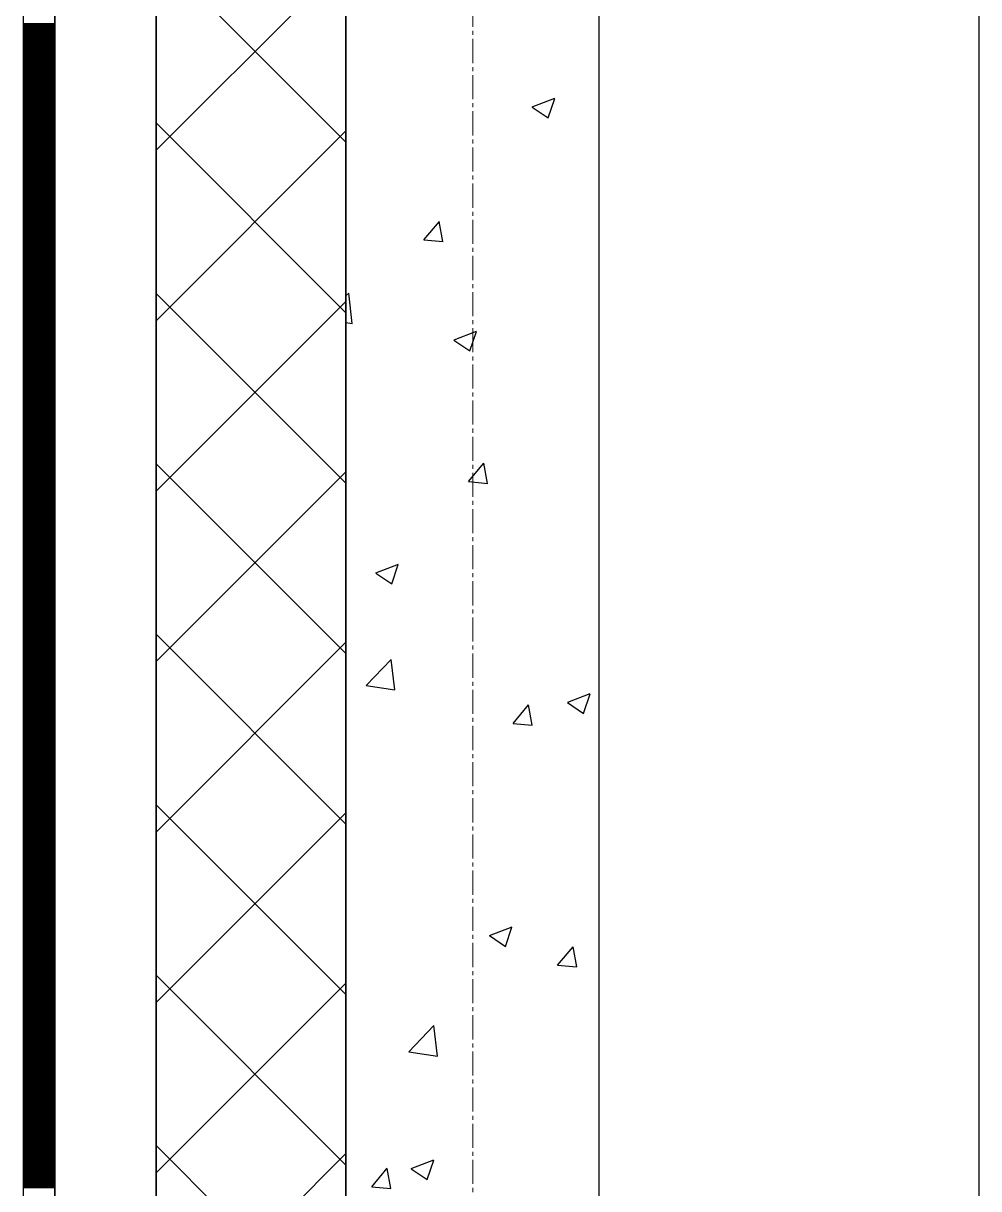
# Model space of a CAD drawing. Header units: millimetres. Extents: x -231292 to 573618, y -153144 to 564035.
# Drawn here: x 8548 to 9303, y 258245 to 259166 of the extents above; entities that cross this region are included whole.
import ezdxf

# ---------------------------------------------------------------- set-up
doc = ezdxf.new("R2010")
doc.units = ezdxf.units.MM
doc.linetypes.add('CENTER2', pattern=[28.575, 19.05, -3.175, 3.175, -3.175])
doc.layers.get('0').update_dxf_attribs({"color": 250})
for name, color, linetype, lineweight in [('АР_Стены ПЕНОблок', 250, 'Continuous', 20), ('АР_Тонкая', 250, 'Continuous', 5), ('АР_Утеплитель', 250, 'Continuous', 0), ('АР_Штриховка', 250, 'Continuous', 0), ('РД_Оси_100', 250, 'Continuous', 0)]:
    doc.layers.add(name, color=color, linetype=linetype, lineweight=lineweight)
doc.layers.add('КР_Балки-0.5', color=60, linetype='Continuous', lineweight=50, plot=False)

# ---------------------------------------------------------------- blocks, each defined once
blk = doc.blocks.new('оси_рен')
at = {"layer": 'РД_Оси_100', "color": 251, "linetype": 'CENTER2', "true_color": 0x636466}
blk.add_line((1195652.916, 135558.25), (1195652.916, 223268.25), dxfattribs=at)

msp = doc.modelspace()

# ---------------------------------------------------------------- linework, layer by layer
at = {"layer": 'АР_Стены ПЕНОблок', "color": 18, "linetype": 'Continuous', "lineweight": 25, "true_color": 0x000000}
for p, q in [((8803.243, 263866.253), (8803.243, 187666.253)), ((9003.243, 187666.253), (9003.243, 263866.253))]:
    msp.add_line(p, q, dxfattribs=at)
at = {"layer": 'АР_Тонкая', "color": 18, "linetype": 'Continuous', "lineweight": 25, "true_color": 0x000000}
for p, q in [((8548.243, 263866.253), (8548.243, 187666.253)), ((8573.243, 263866.253), (8573.243, 187666.253)), ((8573.243, 187666.253), (8573.243, 263866.253)), ((8653.243, 187666.253), (8653.243, 263866.253))]:
    msp.add_line(p, q, dxfattribs=at)
at = {"layer": 'АР_Утеплитель', "color": 18, "linetype": 'Continuous', "lineweight": 25, "true_color": 0x000000}
for p, q in [((8653.243, 263866.253), (8653.243, 187666.253)), ((8803.243, 187666.253), (8803.243, 263866.253))]:
    msp.add_line(p, q, dxfattribs=at)
at = {"layer": 'АР_Штриховка', "color": 18, "linetype": 'Continuous', "lineweight": 25, "true_color": 0x000000}
for p, q in [((8803.243, 259072.101), (8653.243, 259222.101)), ((8653.243, 259065.814), (8803.243, 259215.814)), ((8548.243, 259166.002), (8573.243, 259166.002)), ((8548.243, 259165.002), (8573.243, 259165.002)), ((8548.243, 259164.002), (8573.243, 259164.002)), ((8548.243, 259163.002), (8573.243, 259163.002)), ((8548.243, 259162.002), (8573.243, 259162.002)), ((8548.243, 259161.002), (8573.243, 259161.002)), ((8548.243, 259160.002), (8573.243, 259160.002)), ((8548.243, 259159.002), (8573.243, 259159.002)), ((8548.243, 259158.002), (8573.243, 259158.002)), ((8548.243, 259157.002), (8573.243, 259157.002)), ((8548.243, 259156.002), (8573.243, 259156.002)), ((8548.243, 259155.002), (8573.243, 259155.002)), ((8548.243, 259154.002), (8573.243, 259154.002)), ((8548.243, 259153.002), (8573.243, 259153.002)), ((8548.243, 259152.002), (8573.243, 259152.002)), ((8548.243, 259151.002), (8573.243, 259151.002)), ((8548.243, 259150.002), (8573.243, 259150.002)), ((8548.243, 259149.002), (8573.243, 259149.002)), ((8548.243, 259148.002), (8573.243, 259148.002)), ((8548.243, 259147.002), (8573.243, 259147.002)), ((8548.243, 259146.002), (8573.243, 259146.002)), ((8548.243, 259145.002), (8573.243, 259145.002)), ((8548.243, 259144.002), (8573.243, 259144.002)), ((8548.243, 259143.002), (8573.243, 259143.002)), ((8548.243, 259142.002), (8573.243, 259142.002)), ((8548.243, 259141.002), (8573.243, 259141.002)), ((8548.243, 259140.002), (8573.243, 259140.002)), ((8548.243, 259139.002), (8573.243, 259139.002)), ((8548.243, 259138.002), (8573.243, 259138.002)), ((8548.243, 259137.002), (8573.243, 259137.002)), ((8548.243, 259136.002), (8573.243, 259136.002)), ((8548.243, 259135.002), (8573.243, 259135.002)), ((8548.243, 259134.002), (8573.243, 259134.002)), ((8548.243, 259133.002), (8573.243, 259133.002)), ((8548.243, 259132.002), (8573.243, 259132.002)), ((8548.243, 259131.002), (8573.243, 259131.002)), ((8548.243, 259130.002), (8573.243, 259130.002)), ((8548.243, 259129.002), (8573.243, 259129.002)), ((8548.243, 259128.002), (8573.243, 259128.002)), ((8548.243, 259127.002), (8573.243, 259127.002)), ((8548.243, 259126.002), (8573.243, 259126.002)), ((8548.243, 259125.002), (8573.243, 259125.002)), ((8548.243, 259124.002), (8573.243, 259124.002)), ((8548.243, 259123.002), (8573.243, 259123.002)), ((8548.243, 259122.002), (8573.243, 259122.002)), ((8548.243, 259121.002), (8573.243, 259121.002)), ((8548.243, 259120.002), (8573.243, 259120.002)), ((8548.243, 259119.002), (8573.243, 259119.002)), ((8548.243, 259118.002), (8573.243, 259118.002)), ((8548.243, 259117.002), (8573.243, 259117.002)), ((8548.243, 259116.002), (8573.243, 259116.002)), ((8548.243, 259115.002), (8573.243, 259115.002)), ((8548.243, 259114.002), (8573.243, 259114.002)), ((8548.243, 259113.002), (8573.243, 259113.002)), ((8548.243, 259112.002), (8573.243, 259112.002)), ((8548.243, 259111.002), (8573.243, 259111.002)), ((8548.243, 259110.002), (8573.243, 259110.002)), ((8548.243, 259109.002), (8573.243, 259109.002)), ((8548.243, 259108.002), (8573.243, 259108.002)), ((8548.243, 259107.002), (8573.243, 259107.002)), ((8548.243, 259106.002), (8573.243, 259106.002)), ((8548.243, 259105.002), (8573.243, 259105.002)), ((8548.243, 259104.002), (8573.243, 259104.002)), ((8548.243, 259103.002), (8573.243, 259103.002)), ((8950.469, 259100.192), (8968.254, 259107.019)), ((8963.014, 259091.444), (8968.164, 259106.793)), ((8548.243, 259102.002), (8573.243, 259102.002)), ((8548.243, 259101.002), (8573.243, 259101.002)), ((8548.243, 259100.002), (8573.243, 259100.002)), ((8548.243, 259099.002), (8573.243, 259099.002)), ((8548.243, 259098.002), (8573.243, 259098.002)), ((8548.243, 259097.002), (8573.243, 259097.002)), ((8548.243, 259096.002), (8573.243, 259096.002)), ((8548.243, 259095.002), (8573.243, 259095.002)), ((8548.243, 259094.002), (8573.243, 259094.002)), ((8950.368, 259099.969), (8963.003, 259091.447)), ((8548.243, 259093.002), (8573.243, 259093.002)), ((8548.243, 259092.002), (8573.243, 259092.002)), ((8548.243, 259091.002), (8573.243, 259091.002)), ((8548.243, 259090.002), (8573.243, 259090.002)), ((8548.243, 259089.002), (8573.243, 259089.002)), ((8548.243, 259088.002), (8573.243, 259088.002)), ((8548.243, 259087.002), (8573.243, 259087.002)), ((8548.243, 259086.002), (8573.243, 259086.002)), ((8548.243, 259085.002), (8573.243, 259085.002)), ((8548.243, 259084.002), (8573.243, 259084.002)), ((8803.243, 258937.397), (8653.243, 259087.397)), ((8548.243, 259083.002), (8573.243, 259083.002)), ((8548.243, 259082.002), (8573.243, 259082.002)), ((8548.243, 259081.002), (8573.243, 259081.002)), ((8548.243, 259080.002), (8573.243, 259080.002)), ((8548.243, 259079.002), (8573.243, 259079.002)), ((8548.243, 259078.002), (8573.243, 259078.002)), ((8548.243, 259077.002), (8573.243, 259077.002)), ((8548.243, 259076.002), (8573.243, 259076.002)), ((8548.243, 259075.002), (8573.243, 259075.002)), ((8653.243, 258931.11), (8803.243, 259081.11)), ((8548.243, 259074.002), (8573.243, 259074.002)), ((8548.243, 259073.002), (8573.243, 259073.002)), ((8548.243, 259072.002), (8573.243, 259072.002)), ((8548.243, 259071.002), (8573.243, 259071.002)), ((8548.243, 259070.002), (8573.243, 259070.002)), ((8548.243, 259069.002), (8573.243, 259069.002)), ((8548.243, 259068.002), (8573.243, 259068.002)), ((8548.243, 259067.002), (8573.243, 259067.002)), ((8548.243, 259066.002), (8573.243, 259066.002)), ((8548.243, 259065.002), (8573.243, 259065.002)), ((8548.243, 259064.002), (8573.243, 259064.002)), ((8548.243, 259063.002), (8573.243, 259063.002)), ((8548.243, 259062.002), (8573.243, 259062.002)), ((8548.243, 259061.002), (8573.243, 259061.002)), ((8548.243, 259060.002), (8573.243, 259060.002)), ((8548.243, 259059.002), (8573.243, 259059.002)), ((8548.243, 259058.002), (8573.243, 259058.002)), ((8548.243, 259057.002), (8573.243, 259057.002)), ((8548.243, 259056.002), (8573.243, 259056.002)), ((8548.243, 259055.002), (8573.243, 259055.002)), ((8548.243, 259054.002), (8573.243, 259054.002)), ((8548.243, 259053.002), (8573.243, 259053.002)), ((8548.243, 259052.002), (8573.243, 259052.002)), ((8548.243, 259051.002), (8573.243, 259051.002)), ((8548.243, 259050.002), (8573.243, 259050.002)), ((8548.243, 259049.002), (8573.243, 259049.002)), ((8548.243, 259048.002), (8573.243, 259048.002)), ((8548.243, 259047.002), (8573.243, 259047.002)), ((8548.243, 259046.002), (8573.243, 259046.002)), ((8548.243, 259045.002), (8573.243, 259045.002)), ((8548.243, 259044.002), (8573.243, 259044.002)), ((8548.243, 259043.002), (8573.243, 259043.002)), ((8548.243, 259042.002), (8573.243, 259042.002)), ((8548.243, 259041.002), (8573.243, 259041.002)), ((8548.243, 259040.002), (8573.243, 259040.002)), ((8548.243, 259039.002), (8573.243, 259039.002)), ((8548.243, 259038.002), (8573.243, 259038.002)), ((8548.243, 259037.002), (8573.243, 259037.002)), ((8548.243, 259036.002), (8573.243, 259036.002)), ((8548.243, 259035.002), (8573.243, 259035.002)), ((8548.243, 259034.002), (8573.243, 259034.002)), ((8548.243, 259033.002), (8573.243, 259033.002)), ((8548.243, 259032.002), (8573.243, 259032.002)), ((8548.243, 259031.002), (8573.243, 259031.002)), ((8548.243, 259030.002), (8573.243, 259030.002)), ((8548.243, 259029.002), (8573.243, 259029.002)), ((8548.243, 259028.002), (8573.243, 259028.002)), ((8548.243, 259027.002), (8573.243, 259027.002)), ((8548.243, 259026.002), (8573.243, 259026.002)), ((8548.243, 259025.002), (8573.243, 259025.002)), ((8548.243, 259024.002), (8573.243, 259024.002)), ((8548.243, 259023.002), (8573.243, 259023.002)), ((8548.243, 259022.002), (8573.243, 259022.002)), ((8548.243, 259021.002), (8573.243, 259021.002)), ((8548.243, 259020.002), (8573.243, 259020.002)), ((8548.243, 259019.002), (8573.243, 259019.002)), ((8548.243, 259018.002), (8573.243, 259018.002)), ((8548.243, 259017.002), (8573.243, 259017.002)), ((8548.243, 259016.002), (8573.243, 259016.002)), ((8548.243, 259015.002), (8573.243, 259015.002)), ((8548.243, 259014.002), (8573.243, 259014.002)), ((8548.243, 259013.002), (8573.243, 259013.002)), ((8548.243, 259012.002), (8573.243, 259012.002)), ((8548.243, 259011.002), (8573.243, 259011.002)), ((8548.243, 259010.002), (8573.243, 259010.002)), ((8548.243, 259009.002), (8573.243, 259009.002)), ((8548.243, 259008.002), (8573.243, 259008.002)), ((8548.243, 259007.002), (8573.243, 259007.002)), ((8548.243, 259006.002), (8573.243, 259006.002)), ((8548.243, 259005.002), (8573.243, 259005.002)), ((8548.243, 259004.002), (8573.243, 259004.002)), ((8548.243, 259003.002), (8573.243, 259003.002)), ((8548.243, 259002.002), (8573.243, 259002.002)), ((8864.785, 258994.979), (8877.03, 259009.572)), ((8879.884, 258993.625), (8876.947, 259009.546)), ((8548.243, 259001.002), (8573.243, 259001.002)), ((8548.243, 259000.002), (8573.243, 259000.002)), ((8548.243, 258999.002), (8573.243, 258999.002)), ((8548.243, 258998.002), (8573.243, 258998.002)), ((8548.243, 258997.002), (8573.243, 258997.002)), ((8548.243, 258996.002), (8573.243, 258996.002)), ((8548.243, 258995.002), (8573.243, 258995.002)), ((8548.243, 258994.002), (8573.243, 258994.002)), ((8548.243, 258993.002), (8573.243, 258993.002)), ((8548.243, 258992.002), (8573.243, 258992.002)), ((8864.784, 258994.969), (8879.966, 258993.641)), ((8548.243, 258991.002), (8573.243, 258991.002)), ((8548.243, 258990.002), (8573.243, 258990.002)), ((8548.243, 258989.002), (8573.243, 258989.002)), ((8548.243, 258988.002), (8573.243, 258988.002)), ((8548.243, 258987.002), (8573.243, 258987.002)), ((8548.243, 258986.002), (8573.243, 258986.002)), ((8548.243, 258985.002), (8573.243, 258985.002)), ((8548.243, 258984.002), (8573.243, 258984.002)), ((8548.243, 258983.002), (8573.243, 258983.002)), ((8548.243, 258982.002), (8573.243, 258982.002)), ((8548.243, 258981.002), (8573.243, 258981.002)), ((8548.243, 258980.002), (8573.243, 258980.002)), ((8548.243, 258979.002), (8573.243, 258979.002)), ((8548.243, 258978.002), (8573.243, 258978.002)), ((8548.243, 258977.002), (8573.243, 258977.002)), ((8548.243, 258976.002), (8573.243, 258976.002)), ((8548.243, 258975.002), (8573.243, 258975.002)), ((8548.243, 258974.002), (8573.243, 258974.002)), ((8548.243, 258973.002), (8573.243, 258973.002)), ((8548.243, 258972.002), (8573.243, 258972.002)), ((8548.243, 258971.002), (8573.243, 258971.002)), ((8548.243, 258970.002), (8573.243, 258970.002)), ((8548.243, 258969.002), (8573.243, 258969.002)), ((8548.243, 258968.002), (8573.243, 258968.002)), ((8548.243, 258967.002), (8573.243, 258967.002)), ((8548.243, 258966.002), (8573.243, 258966.002)), ((8548.243, 258965.002), (8573.243, 258965.002)), ((8548.243, 258964.002), (8573.243, 258964.002)), ((8548.243, 258963.002), (8573.243, 258963.002)), ((8548.243, 258962.002), (8573.243, 258962.002)), ((8548.243, 258961.002), (8573.243, 258961.002)), ((8548.243, 258960.002), (8573.243, 258960.002)), ((8548.243, 258959.002), (8573.243, 258959.002)), ((8548.243, 258958.002), (8573.243, 258958.002)), ((8548.243, 258957.002), (8573.243, 258957.002)), ((8548.243, 258956.002), (8573.243, 258956.002)), ((8548.243, 258955.002), (8573.243, 258955.002)), ((8548.243, 258954.002), (8573.243, 258954.002)), ((8548.243, 258953.002), (8573.243, 258953.002)), ((8548.243, 258952.002), (8573.243, 258952.002)), ((8548.243, 258951.002), (8573.243, 258951.002)), ((8548.243, 258950.002), (8573.243, 258950.002)), ((8548.243, 258949.002), (8573.243, 258949.002)), ((8548.243, 258948.002), (8573.243, 258948.002)), ((8548.243, 258947.002), (8573.243, 258947.002)), ((8548.243, 258946.002), (8573.243, 258946.002)), ((8803.243, 258802.693), (8653.243, 258952.693)), ((8653.243, 258796.406), (8803.243, 258946.406)), ((8803.243, 258950.729), (8805.371, 258952.946)), ((8808.174, 258928.824), (8805.368, 258952.946)), ((8548.243, 258945.002), (8573.243, 258945.002)), ((8548.243, 258944.002), (8573.243, 258944.002)), ((8548.243, 258943.002), (8573.243, 258943.002)), ((8548.243, 258942.002), (8573.243, 258942.002)), ((8548.243, 258941.002), (8573.243, 258941.002)), ((8548.243, 258940.002), (8573.243, 258940.002)), ((8548.243, 258939.002), (8573.243, 258939.002)), ((8548.243, 258938.002), (8573.243, 258938.002)), ((8548.243, 258937.002), (8573.243, 258937.002)), ((8548.243, 258936.002), (8573.243, 258936.002)), ((8548.243, 258935.002), (8573.243, 258935.002)), ((8548.243, 258934.002), (8573.243, 258934.002)), ((8548.243, 258933.002), (8573.243, 258933.002)), ((8548.243, 258932.002), (8573.243, 258932.002)), ((8548.243, 258931.002), (8573.243, 258931.002)), ((8548.243, 258930.002), (8573.243, 258930.002)), ((8548.243, 258929.002), (8573.243, 258929.002)), ((8548.243, 258928.002), (8573.243, 258928.002)), ((8803.243, 258929.593), (8808.175, 258928.828)), ((8548.243, 258927.002), (8573.243, 258927.002)), ((8548.243, 258926.002), (8573.243, 258926.002)), ((8548.243, 258925.002), (8573.243, 258925.002)), ((8548.243, 258924.002), (8573.243, 258924.002)), ((8548.243, 258923.002), (8573.243, 258923.002)), ((8548.243, 258922.002), (8573.243, 258922.002)), ((8548.243, 258921.002), (8573.243, 258921.002)), ((8548.243, 258920.002), (8573.243, 258920.002)), ((8548.243, 258919.002), (8573.243, 258919.002)), ((8888.667, 258916.004), (8906.452, 258922.831)), ((8901.212, 258907.256), (8906.362, 258922.605)), ((8548.243, 258918.002), (8573.243, 258918.002)), ((8548.243, 258917.002), (8573.243, 258917.002)), ((8548.243, 258916.002), (8573.243, 258916.002)), ((8548.243, 258915.002), (8573.243, 258915.002)), ((8548.243, 258914.002), (8573.243, 258914.002)), ((8548.243, 258913.002), (8573.243, 258913.002)), ((8548.243, 258912.002), (8573.243, 258912.002)), ((8548.243, 258911.002), (8573.243, 258911.002)), ((8548.243, 258910.002), (8573.243, 258910.002)), ((8548.243, 258909.002), (8573.243, 258909.002)), ((8888.566, 258915.781), (8901.201, 258907.259)), ((8548.243, 258908.002), (8573.243, 258908.002)), ((8548.243, 258907.002), (8573.243, 258907.002)), ((8548.243, 258906.002), (8573.243, 258906.002)), ((8548.243, 258905.002), (8573.243, 258905.002)), ((8548.243, 258904.002), (8573.243, 258904.002)), ((8548.243, 258903.002), (8573.243, 258903.002)), ((8548.243, 258902.002), (8573.243, 258902.002)), ((8548.243, 258901.002), (8573.243, 258901.002)), ((8548.243, 258900.002), (8573.243, 258900.002)), ((8548.243, 258899.002), (8573.243, 258899.002)), ((8548.243, 258898.002), (8573.243, 258898.002)), ((8548.243, 258897.002), (8573.243, 258897.002)), ((8548.243, 258896.002), (8573.243, 258896.002)), ((8548.243, 258895.002), (8573.243, 258895.002)), ((8548.243, 258894.002), (8573.243, 258894.002)), ((8548.243, 258893.002), (8573.243, 258893.002)), ((8548.243, 258892.002), (8573.243, 258892.002)), ((8548.243, 258891.002), (8573.243, 258891.002)), ((8548.243, 258890.002), (8573.243, 258890.002)), ((8548.243, 258889.002), (8573.243, 258889.002)), ((8548.243, 258888.002), (8573.243, 258888.002)), ((8548.243, 258887.002), (8573.243, 258887.002)), ((8548.243, 258886.002), (8573.243, 258886.002)), ((8548.243, 258885.002), (8573.243, 258885.002)), ((8548.243, 258884.002), (8573.243, 258884.002)), ((8548.243, 258883.002), (8573.243, 258883.002)), ((8548.243, 258882.002), (8573.243, 258882.002)), ((8548.243, 258881.002), (8573.243, 258881.002)), ((8548.243, 258880.002), (8573.243, 258880.002)), ((8548.243, 258879.002), (8573.243, 258879.002)), ((8548.243, 258878.002), (8573.243, 258878.002)), ((8548.243, 258877.002), (8573.243, 258877.002)), ((8548.243, 258876.002), (8573.243, 258876.002)), ((8548.243, 258875.002), (8573.243, 258875.002)), ((8548.243, 258874.002), (8573.243, 258874.002)), ((8548.243, 258873.002), (8573.243, 258873.002)), ((8548.243, 258872.002), (8573.243, 258872.002)), ((8548.243, 258871.002), (8573.243, 258871.002)), ((8548.243, 258870.002), (8573.243, 258870.002)), ((8548.243, 258869.002), (8573.243, 258869.002)), ((8548.243, 258868.002), (8573.243, 258868.002)), ((8548.243, 258867.002), (8573.243, 258867.002)), ((8548.243, 258866.002), (8573.243, 258866.002)), ((8548.243, 258865.002), (8573.243, 258865.002)), ((8548.243, 258864.002), (8573.243, 258864.002)), ((8548.243, 258863.002), (8573.243, 258863.002)), ((8548.243, 258862.002), (8573.243, 258862.002)), ((8548.243, 258861.002), (8573.243, 258861.002)), ((8548.243, 258860.002), (8573.243, 258860.002)), ((8548.243, 258859.002), (8573.243, 258859.002)), ((8548.243, 258858.002), (8573.243, 258858.002)), ((8548.243, 258857.002), (8573.243, 258857.002)), ((8548.243, 258856.002), (8573.243, 258856.002)), ((8548.243, 258855.002), (8573.243, 258855.002)), ((8548.243, 258854.002), (8573.243, 258854.002)), ((8548.243, 258853.002), (8573.243, 258853.002)), ((8548.243, 258852.002), (8573.243, 258852.002)), ((8548.243, 258851.002), (8573.243, 258851.002)), ((8548.243, 258850.002), (8573.243, 258850.002)), ((8548.243, 258849.002), (8573.243, 258849.002)), ((8548.243, 258848.002), (8573.243, 258848.002)), ((8548.243, 258847.002), (8573.243, 258847.002)), ((8548.243, 258846.002), (8573.243, 258846.002)), ((8548.243, 258845.002), (8573.243, 258845.002)), ((8548.243, 258844.002), (8573.243, 258844.002)), ((8548.243, 258843.002), (8573.243, 258843.002)), ((8548.243, 258842.002), (8573.243, 258842.002)), ((8548.243, 258841.002), (8573.243, 258841.002)), ((8548.243, 258840.002), (8573.243, 258840.002)), ((8548.243, 258839.002), (8573.243, 258839.002)), ((8548.243, 258838.002), (8573.243, 258838.002)), ((8548.243, 258837.002), (8573.243, 258837.002)), ((8548.243, 258836.002), (8573.243, 258836.002)), ((8548.243, 258835.002), (8573.243, 258835.002)), ((8548.243, 258834.002), (8573.243, 258834.002)), ((8548.243, 258833.002), (8573.243, 258833.002)), ((8548.243, 258832.002), (8573.243, 258832.002)), ((8548.243, 258831.002), (8573.243, 258831.002)), ((8548.243, 258830.002), (8573.243, 258830.002)), ((8548.243, 258829.002), (8573.243, 258829.002)), ((8548.243, 258828.002), (8573.243, 258828.002)), ((8548.243, 258827.002), (8573.243, 258827.002)), ((8548.243, 258826.002), (8573.243, 258826.002)), ((8548.243, 258825.002), (8573.243, 258825.002)), ((8548.243, 258824.002), (8573.243, 258824.002)), ((8548.243, 258823.002), (8573.243, 258823.002)), ((8548.243, 258822.002), (8573.243, 258822.002)), ((8548.243, 258821.002), (8573.243, 258821.002)), ((8548.243, 258820.002), (8573.243, 258820.002)), ((8548.243, 258819.002), (8573.243, 258819.002)), ((8548.243, 258818.002), (8573.243, 258818.002)), ((8548.243, 258817.002), (8573.243, 258817.002)), ((8803.243, 258667.989), (8653.243, 258817.989)), ((8900.029, 258803.922), (8912.274, 258818.515)), ((8915.127, 258802.568), (8912.19, 258818.489)), ((8548.243, 258816.002), (8573.243, 258816.002)), ((8548.243, 258815.002), (8573.243, 258815.002)), ((8548.243, 258814.002), (8573.243, 258814.002)), ((8548.243, 258813.002), (8573.243, 258813.002)), ((8548.243, 258812.002), (8573.243, 258812.002)), ((8548.243, 258811.002), (8573.243, 258811.002)), ((8548.243, 258810.002), (8573.243, 258810.002)), ((8548.243, 258809.002), (8573.243, 258809.002)), ((8548.243, 258808.002), (8573.243, 258808.002)), ((8653.243, 258661.702), (8803.243, 258811.702)), ((8548.243, 258807.002), (8573.243, 258807.002)), ((8548.243, 258806.002), (8573.243, 258806.002)), ((8548.243, 258805.002), (8573.243, 258805.002)), ((8548.243, 258804.002), (8573.243, 258804.002)), ((8548.243, 258803.002), (8573.243, 258803.002)), ((8548.243, 258802.002), (8573.243, 258802.002)), ((8548.243, 258801.002), (8573.243, 258801.002)), ((8548.243, 258800.002), (8573.243, 258800.002)), ((8548.243, 258799.002), (8573.243, 258799.002)), ((8900.028, 258803.912), (8915.21, 258802.584)), ((8548.243, 258798.002), (8573.243, 258798.002)), ((8548.243, 258797.002), (8573.243, 258797.002)), ((8548.243, 258796.002), (8573.243, 258796.002)), ((8548.243, 258795.002), (8573.243, 258795.002)), ((8548.243, 258794.002), (8573.243, 258794.002)), ((8548.243, 258793.002), (8573.243, 258793.002)), ((8548.243, 258792.002), (8573.243, 258792.002)), ((8548.243, 258791.002), (8573.243, 258791.002)), ((8548.243, 258790.002), (8573.243, 258790.002)), ((8548.243, 258789.002), (8573.243, 258789.002)), ((8548.243, 258788.002), (8573.243, 258788.002)), ((8548.243, 258787.002), (8573.243, 258787.002)), ((8548.243, 258786.002), (8573.243, 258786.002)), ((8548.243, 258785.002), (8573.243, 258785.002)), ((8548.243, 258784.002), (8573.243, 258784.002)), ((8548.243, 258783.002), (8573.243, 258783.002)), ((8548.243, 258782.002), (8573.243, 258782.002)), ((8548.243, 258781.002), (8573.243, 258781.002)), ((8548.243, 258780.002), (8573.243, 258780.002)), ((8548.243, 258779.002), (8573.243, 258779.002)), ((8548.243, 258778.002), (8573.243, 258778.002)), ((8548.243, 258777.002), (8573.243, 258777.002)), ((8548.243, 258776.002), (8573.243, 258776.002)), ((8548.243, 258775.002), (8573.243, 258775.002)), ((8548.243, 258774.002), (8573.243, 258774.002)), ((8548.243, 258773.002), (8573.243, 258773.002)), ((8548.243, 258772.002), (8573.243, 258772.002)), ((8548.243, 258771.002), (8573.243, 258771.002)), ((8548.243, 258770.002), (8573.243, 258770.002)), ((8548.243, 258769.002), (8573.243, 258769.002)), ((8548.243, 258768.002), (8573.243, 258768.002)), ((8548.243, 258767.002), (8573.243, 258767.002)), ((8548.243, 258766.002), (8573.243, 258766.002)), ((8548.243, 258765.002), (8573.243, 258765.002)), ((8548.243, 258764.002), (8573.243, 258764.002)), ((8548.243, 258763.002), (8573.243, 258763.002)), ((8548.243, 258762.002), (8573.243, 258762.002)), ((8548.243, 258761.002), (8573.243, 258761.002)), ((8548.243, 258760.002), (8573.243, 258760.002)), ((8548.243, 258759.002), (8573.243, 258759.002)), ((8548.243, 258758.002), (8573.243, 258758.002)), ((8548.243, 258757.002), (8573.243, 258757.002)), ((8548.243, 258756.002), (8573.243, 258756.002)), ((8548.243, 258755.002), (8573.243, 258755.002)), ((8548.243, 258754.002), (8573.243, 258754.002)), ((8548.243, 258753.002), (8573.243, 258753.002)), ((8548.243, 258752.002), (8573.243, 258752.002)), ((8548.243, 258751.002), (8573.243, 258751.002)), ((8548.243, 258750.002), (8573.243, 258750.002)), ((8548.243, 258749.002), (8573.243, 258749.002)), ((8548.243, 258748.002), (8573.243, 258748.002)), ((8548.243, 258747.002), (8573.243, 258747.002)), ((8548.243, 258746.002), (8573.243, 258746.002)), ((8548.243, 258745.002), (8573.243, 258745.002)), ((8548.243, 258744.002), (8573.243, 258744.002)), ((8548.243, 258743.002), (8573.243, 258743.002)), ((8548.243, 258742.002), (8573.243, 258742.002)), ((8548.243, 258741.002), (8573.243, 258741.002)), ((8548.243, 258740.002), (8573.243, 258740.002)), ((8548.243, 258739.002), (8573.243, 258739.002)), ((8548.243, 258738.002), (8573.243, 258738.002)), ((8548.243, 258737.002), (8573.243, 258737.002)), ((8548.243, 258736.002), (8573.243, 258736.002)), ((8548.243, 258735.002), (8573.243, 258735.002)), ((8548.243, 258734.002), (8573.243, 258734.002)), ((8826.865, 258731.816), (8844.65, 258738.643)), ((8839.41, 258723.068), (8844.56, 258738.417)), ((8548.243, 258733.002), (8573.243, 258733.002)), ((8548.243, 258732.002), (8573.243, 258732.002)), ((8548.243, 258731.002), (8573.243, 258731.002)), ((8548.243, 258730.002), (8573.243, 258730.002)), ((8548.243, 258729.002), (8573.243, 258729.002)), ((8548.243, 258728.002), (8573.243, 258728.002)), ((8548.243, 258727.002), (8573.243, 258727.002)), ((8548.243, 258726.002), (8573.243, 258726.002)), ((8548.243, 258725.002), (8573.243, 258725.002)), ((8826.764, 258731.593), (8839.399, 258723.071)), ((8548.243, 258724.002), (8573.243, 258724.002)), ((8548.243, 258723.002), (8573.243, 258723.002)), ((8548.243, 258722.002), (8573.243, 258722.002)), ((8548.243, 258721.002), (8573.243, 258721.002)), ((8548.243, 258720.002), (8573.243, 258720.002)), ((8548.243, 258719.002), (8573.243, 258719.002)), ((8548.243, 258718.002), (8573.243, 258718.002)), ((8548.243, 258717.002), (8573.243, 258717.002)), ((8548.243, 258716.002), (8573.243, 258716.002)), ((8548.243, 258715.002), (8573.243, 258715.002)), ((8548.243, 258714.002), (8573.243, 258714.002)), ((8548.243, 258713.002), (8573.243, 258713.002)), ((8548.243, 258712.002), (8573.243, 258712.002)), ((8548.243, 258711.002), (8573.243, 258711.002)), ((8548.243, 258710.002), (8573.243, 258710.002)), ((8548.243, 258709.002), (8573.243, 258709.002)), ((8548.243, 258708.002), (8573.243, 258708.002)), ((8548.243, 258707.002), (8573.243, 258707.002)), ((8548.243, 258706.002), (8573.243, 258706.002)), ((8548.243, 258705.002), (8573.243, 258705.002)), ((8548.243, 258704.002), (8573.243, 258704.002)), ((8548.243, 258703.002), (8573.243, 258703.002)), ((8548.243, 258702.002), (8573.243, 258702.002)), ((8548.243, 258701.002), (8573.243, 258701.002)), ((8548.243, 258700.002), (8573.243, 258700.002)), ((8548.243, 258699.002), (8573.243, 258699.002)), ((8548.243, 258698.002), (8573.243, 258698.002)), ((8548.243, 258697.002), (8573.243, 258697.002)), ((8548.243, 258696.002), (8573.243, 258696.002)), ((8548.243, 258695.002), (8573.243, 258695.002)), ((8548.243, 258694.002), (8573.243, 258694.002)), ((8548.243, 258693.002), (8573.243, 258693.002)), ((8548.243, 258692.002), (8573.243, 258692.002)), ((8548.243, 258691.002), (8573.243, 258691.002)), ((8548.243, 258690.002), (8573.243, 258690.002)), ((8548.243, 258689.002), (8573.243, 258689.002)), ((8548.243, 258688.002), (8573.243, 258688.002)), ((8548.243, 258687.002), (8573.243, 258687.002)), ((8548.243, 258686.002), (8573.243, 258686.002)), ((8548.243, 258685.002), (8573.243, 258685.002)), ((8548.243, 258684.002), (8573.243, 258684.002)), ((8548.243, 258683.002), (8573.243, 258683.002)), ((8548.243, 258682.002), (8573.243, 258682.002)), ((8548.243, 258681.002), (8573.243, 258681.002)), ((8548.243, 258680.002), (8573.243, 258680.002)), ((8548.243, 258679.002), (8573.243, 258679.002)), ((8803.243, 258533.285), (8653.243, 258683.285)), ((8548.243, 258678.002), (8573.243, 258678.002)), ((8548.243, 258677.002), (8573.243, 258677.002)), ((8548.243, 258676.002), (8573.243, 258676.002)), ((8548.243, 258675.002), (8573.243, 258675.002)), ((8548.243, 258674.002), (8573.243, 258674.002)), ((8548.243, 258673.002), (8573.243, 258673.002)), ((8548.243, 258672.002), (8573.243, 258672.002)), ((8548.243, 258671.002), (8573.243, 258671.002)), ((8548.243, 258670.002), (8573.243, 258670.002)), ((8653.243, 258526.998), (8803.243, 258676.998)), ((8548.243, 258669.002), (8573.243, 258669.002)), ((8548.243, 258668.002), (8573.243, 258668.002)), ((8548.243, 258667.002), (8573.243, 258667.002)), ((8548.243, 258666.002), (8573.243, 258666.002)), ((8548.243, 258665.002), (8573.243, 258665.002)), ((8548.243, 258664.002), (8573.243, 258664.002)), ((8548.243, 258663.002), (8573.243, 258663.002)), ((8548.243, 258662.002), (8573.243, 258662.002)), ((8548.243, 258661.002), (8573.243, 258661.002)), ((8819.262, 258642.859), (8839.046, 258663.478)), ((8841.849, 258639.355), (8839.043, 258663.477)), ((8548.243, 258660.002), (8573.243, 258660.002)), ((8548.243, 258659.002), (8573.243, 258659.002)), ((8548.243, 258658.002), (8573.243, 258658.002)), ((8548.243, 258657.002), (8573.243, 258657.002)), ((8548.243, 258656.002), (8573.243, 258656.002)), ((8548.243, 258655.002), (8573.243, 258655.002)), ((8548.243, 258654.002), (8573.243, 258654.002)), ((8548.243, 258653.002), (8573.243, 258653.002)), ((8548.243, 258652.002), (8573.243, 258652.002)), ((8548.243, 258651.002), (8573.243, 258651.002)), ((8548.243, 258650.002), (8573.243, 258650.002)), ((8548.243, 258649.002), (8573.243, 258649.002)), ((8548.243, 258648.002), (8573.243, 258648.002)), ((8548.243, 258647.002), (8573.243, 258647.002)), ((8548.243, 258646.002), (8573.243, 258646.002)), ((8548.243, 258645.002), (8573.243, 258645.002)), ((8548.243, 258644.002), (8573.243, 258644.002)), ((8548.243, 258643.002), (8573.243, 258643.002)), ((8548.243, 258642.002), (8573.243, 258642.002)), ((8819.26, 258642.863), (8841.85, 258639.36)), ((8548.243, 258641.002), (8573.243, 258641.002)), ((8548.243, 258640.002), (8573.243, 258640.002)), ((8548.243, 258639.002), (8573.243, 258639.002)), ((8548.243, 258638.002), (8573.243, 258638.002)), ((8548.243, 258637.002), (8573.243, 258637.002)), ((8548.243, 258636.002), (8573.243, 258636.002)), ((8548.243, 258635.002), (8573.243, 258635.002)), ((8548.243, 258634.002), (8573.243, 258634.002)), ((8548.243, 258633.002), (8573.243, 258633.002)), ((8978.479, 258629.551), (8996.264, 258636.378)), ((8991.024, 258620.803), (8996.175, 258636.152)), ((8548.243, 258632.002), (8573.243, 258632.002)), ((8548.243, 258631.002), (8573.243, 258631.002)), ((8548.243, 258630.002), (8573.243, 258630.002)), ((8548.243, 258629.002), (8573.243, 258629.002)), ((8548.243, 258628.002), (8573.243, 258628.002)), ((8548.243, 258627.002), (8573.243, 258627.002)), ((8548.243, 258626.002), (8573.243, 258626.002)), ((8548.243, 258625.002), (8573.243, 258625.002)), ((8548.243, 258624.002), (8573.243, 258624.002)), ((8935.272, 258612.865), (8947.517, 258627.459)), ((8950.369, 258611.511), (8947.432, 258627.433)), ((8978.378, 258629.328), (8991.013, 258620.806)), ((8548.243, 258623.002), (8573.243, 258623.002)), ((8548.243, 258622.002), (8573.243, 258622.002)), ((8548.243, 258621.002), (8573.243, 258621.002)), ((8548.243, 258620.002), (8573.243, 258620.002)), ((8548.243, 258619.002), (8573.243, 258619.002)), ((8548.243, 258618.002), (8573.243, 258618.002)), ((8548.243, 258617.002), (8573.243, 258617.002)), ((8548.243, 258616.002), (8573.243, 258616.002)), ((8548.243, 258615.002), (8573.243, 258615.002)), ((8548.243, 258614.002), (8573.243, 258614.002)), ((8548.243, 258613.002), (8573.243, 258613.002)), ((8548.243, 258612.002), (8573.243, 258612.002)), ((8548.243, 258611.002), (8573.243, 258611.002)), ((8548.243, 258610.002), (8573.243, 258610.002)), ((8548.243, 258609.002), (8573.243, 258609.002)), ((8548.243, 258608.002), (8573.243, 258608.002)), ((8548.243, 258607.002), (8573.243, 258607.002)), ((8548.243, 258606.002), (8573.243, 258606.002)), ((8935.271, 258612.855), (8950.453, 258611.527)), ((8548.243, 258605.002), (8573.243, 258605.002)), ((8548.243, 258604.002), (8573.243, 258604.002)), ((8548.243, 258603.002), (8573.243, 258603.002)), ((8548.243, 258602.002), (8573.243, 258602.002)), ((8548.243, 258601.002), (8573.243, 258601.002)), ((8548.243, 258600.002), (8573.243, 258600.002)), ((8548.243, 258599.002), (8573.243, 258599.002)), ((8548.243, 258598.002), (8573.243, 258598.002)), ((8548.243, 258597.002), (8573.243, 258597.002)), ((8548.243, 258596.002), (8573.243, 258596.002)), ((8548.243, 258595.002), (8573.243, 258595.002)), ((8548.243, 258594.002), (8573.243, 258594.002)), ((8548.243, 258593.002), (8573.243, 258593.002)), ((8548.243, 258592.002), (8573.243, 258592.002)), ((8548.243, 258591.002), (8573.243, 258591.002)), ((8548.243, 258590.002), (8573.243, 258590.002)), ((8548.243, 258589.002), (8573.243, 258589.002)), ((8548.243, 258588.002), (8573.243, 258588.002)), ((8548.243, 258587.002), (8573.243, 258587.002)), ((8548.243, 258586.002), (8573.243, 258586.002)), ((8548.243, 258585.002), (8573.243, 258585.002)), ((8548.243, 258584.002), (8573.243, 258584.002)), ((8548.243, 258583.002), (8573.243, 258583.002)), ((8548.243, 258582.002), (8573.243, 258582.002)), ((8548.243, 258581.002), (8573.243, 258581.002)), ((8548.243, 258580.002), (8573.243, 258580.002)), ((8548.243, 258579.002), (8573.243, 258579.002)), ((8548.243, 258578.002), (8573.243, 258578.002)), ((8548.243, 258577.002), (8573.243, 258577.002)), ((8548.243, 258576.002), (8573.243, 258576.002)), ((8548.243, 258575.002), (8573.243, 258575.002)), ((8548.243, 258574.002), (8573.243, 258574.002)), ((8548.243, 258573.002), (8573.243, 258573.002)), ((8548.243, 258572.002), (8573.243, 258572.002)), ((8548.243, 258571.002), (8573.243, 258571.002)), ((8548.243, 258570.002), (8573.243, 258570.002)), ((8548.243, 258569.002), (8573.243, 258569.002)), ((8548.243, 258568.002), (8573.243, 258568.002)), ((8548.243, 258567.002), (8573.243, 258567.002)), ((8548.243, 258566.002), (8573.243, 258566.002)), ((8548.243, 258565.002), (8573.243, 258565.002)), ((8548.243, 258564.002), (8573.243, 258564.002)), ((8548.243, 258563.002), (8573.243, 258563.002)), ((8548.243, 258562.002), (8573.243, 258562.002)), ((8548.243, 258561.002), (8573.243, 258561.002)), ((8548.243, 258560.002), (8573.243, 258560.002)), ((8548.243, 258559.002), (8573.243, 258559.002)), ((8548.243, 258558.002), (8573.243, 258558.002)), ((8548.243, 258557.002), (8573.243, 258557.002)), ((8548.243, 258556.002), (8573.243, 258556.002)), ((8548.243, 258555.002), (8573.243, 258555.002)), ((8548.243, 258554.002), (8573.243, 258554.002)), ((8548.243, 258553.002), (8573.243, 258553.002)), ((8548.243, 258552.002), (8573.243, 258552.002)), ((8548.243, 258551.002), (8573.243, 258551.002)), ((8548.243, 258550.002), (8573.243, 258550.002)), ((8548.243, 258549.002), (8573.243, 258549.002)), ((8548.243, 258548.002), (8573.243, 258548.002)), ((8548.243, 258547.002), (8573.243, 258547.002)), ((8548.243, 258546.002), (8573.243, 258546.002)), ((8548.243, 258545.002), (8573.243, 258545.002)), ((8548.243, 258544.002), (8573.243, 258544.002)), ((8548.243, 258543.002), (8573.243, 258543.002)), ((8548.243, 258542.002), (8573.243, 258542.002)), ((8548.243, 258541.002), (8573.243, 258541.002)), ((8803.243, 258398.581), (8653.243, 258548.581)), ((8653.243, 258392.295), (8803.243, 258542.295)), ((8548.243, 258540.002), (8573.243, 258540.002)), ((8548.243, 258539.002), (8573.243, 258539.002)), ((8548.243, 258538.002), (8573.243, 258538.002)), ((8548.243, 258537.002), (8573.243, 258537.002)), ((8548.243, 258536.002), (8573.243, 258536.002)), ((8548.243, 258535.002), (8573.243, 258535.002)), ((8548.243, 258534.002), (8573.243, 258534.002)), ((8548.243, 258533.002), (8573.243, 258533.002)), ((8548.243, 258532.002), (8573.243, 258532.002)), ((8548.243, 258531.002), (8573.243, 258531.002)), ((8548.243, 258530.002), (8573.243, 258530.002)), ((8548.243, 258529.002), (8573.243, 258529.002)), ((8548.243, 258528.002), (8573.243, 258528.002)), ((8548.243, 258527.002), (8573.243, 258527.002)), ((8548.243, 258526.002), (8573.243, 258526.002)), ((8548.243, 258525.002), (8573.243, 258525.002)), ((8548.243, 258524.002), (8573.243, 258524.002)), ((8548.243, 258523.002), (8573.243, 258523.002)), ((8548.243, 258522.002), (8573.243, 258522.002)), ((8548.243, 258521.002), (8573.243, 258521.002)), ((8548.243, 258520.002), (8573.243, 258520.002)), ((8548.243, 258519.002), (8573.243, 258519.002)), ((8548.243, 258518.002), (8573.243, 258518.002)), ((8548.243, 258517.002), (8573.243, 258517.002)), ((8548.243, 258516.002), (8573.243, 258516.002)), ((8548.243, 258515.002), (8573.243, 258515.002)), ((8548.243, 258514.002), (8573.243, 258514.002)), ((8548.243, 258513.002), (8573.243, 258513.002)), ((8548.243, 258512.002), (8573.243, 258512.002)), ((8548.243, 258511.002), (8573.243, 258511.002)), ((8548.243, 258510.002), (8573.243, 258510.002)), ((8548.243, 258509.002), (8573.243, 258509.002)), ((8548.243, 258508.002), (8573.243, 258508.002)), ((8548.243, 258507.002), (8573.243, 258507.002)), ((8548.243, 258506.002), (8573.243, 258506.002)), ((8548.243, 258505.002), (8573.243, 258505.002)), ((8548.243, 258504.002), (8573.243, 258504.002)), ((8548.243, 258503.002), (8573.243, 258503.002)), ((8548.243, 258502.002), (8573.243, 258502.002)), ((8548.243, 258501.002), (8573.243, 258501.002)), ((8548.243, 258500.002), (8573.243, 258500.002)), ((8548.243, 258499.002), (8573.243, 258499.002)), ((8548.243, 258498.002), (8573.243, 258498.002)), ((8548.243, 258497.002), (8573.243, 258497.002)), ((8548.243, 258496.002), (8573.243, 258496.002)), ((8548.243, 258495.002), (8573.243, 258495.002)), ((8548.243, 258494.002), (8573.243, 258494.002)), ((8548.243, 258493.002), (8573.243, 258493.002)), ((8548.243, 258492.002), (8573.243, 258492.002)), ((8548.243, 258491.002), (8573.243, 258491.002)), ((8548.243, 258490.002), (8573.243, 258490.002)), ((8548.243, 258489.002), (8573.243, 258489.002)), ((8548.243, 258488.002), (8573.243, 258488.002)), ((8548.243, 258487.002), (8573.243, 258487.002)), ((8548.243, 258486.002), (8573.243, 258486.002)), ((8548.243, 258485.002), (8573.243, 258485.002)), ((8548.243, 258484.002), (8573.243, 258484.002)), ((8548.243, 258483.002), (8573.243, 258483.002)), ((8548.243, 258482.002), (8573.243, 258482.002)), ((8548.243, 258481.002), (8573.243, 258481.002)), ((8548.243, 258480.002), (8573.243, 258480.002)), ((8548.243, 258479.002), (8573.243, 258479.002)), ((8548.243, 258478.002), (8573.243, 258478.002)), ((8548.243, 258477.002), (8573.243, 258477.002)), ((8548.243, 258476.002), (8573.243, 258476.002)), ((8548.243, 258475.002), (8573.243, 258475.002)), ((8548.243, 258474.002), (8573.243, 258474.002)), ((8548.243, 258473.002), (8573.243, 258473.002)), ((8548.243, 258472.002), (8573.243, 258472.002)), ((8548.243, 258471.002), (8573.243, 258471.002)), ((8548.243, 258470.002), (8573.243, 258470.002)), ((8548.243, 258469.002), (8573.243, 258469.002)), ((8548.243, 258468.002), (8573.243, 258468.002)), ((8548.243, 258467.002), (8573.243, 258467.002)), ((8548.243, 258466.002), (8573.243, 258466.002)), ((8548.243, 258465.002), (8573.243, 258465.002)), ((8548.243, 258464.002), (8573.243, 258464.002)), ((8548.243, 258463.002), (8573.243, 258463.002)), ((8548.243, 258462.002), (8573.243, 258462.002)), ((8548.243, 258461.002), (8573.243, 258461.002)), ((8548.243, 258460.002), (8573.243, 258460.002)), ((8548.243, 258459.002), (8573.243, 258459.002)), ((8548.243, 258458.002), (8573.243, 258458.002)), ((8548.243, 258457.002), (8573.243, 258457.002)), ((8548.243, 258456.002), (8573.243, 258456.002)), ((8548.243, 258455.002), (8573.243, 258455.002)), ((8548.243, 258454.002), (8573.243, 258454.002)), ((8548.243, 258453.002), (8573.243, 258453.002)), ((8548.243, 258452.002), (8573.243, 258452.002)), ((8548.243, 258451.002), (8573.243, 258451.002)), ((8548.243, 258450.002), (8573.243, 258450.002)), ((8548.243, 258449.002), (8573.243, 258449.002)), ((8916.677, 258445.363), (8934.462, 258452.19)), ((8929.222, 258436.615), (8934.373, 258451.964)), ((8548.243, 258448.002), (8573.243, 258448.002)), ((8548.243, 258447.002), (8573.243, 258447.002)), ((8548.243, 258446.002), (8573.243, 258446.002)), ((8548.243, 258445.002), (8573.243, 258445.002)), ((8548.243, 258444.002), (8573.243, 258444.002)), ((8548.243, 258443.002), (8573.243, 258443.002)), ((8548.243, 258442.002), (8573.243, 258442.002)), ((8548.243, 258441.002), (8573.243, 258441.002)), ((8548.243, 258440.002), (8573.243, 258440.002)), ((8916.576, 258445.14), (8929.211, 258436.618)), ((8548.243, 258439.002), (8573.243, 258439.002)), ((8548.243, 258438.002), (8573.243, 258438.002)), ((8548.243, 258437.002), (8573.243, 258437.002)), ((8548.243, 258436.002), (8573.243, 258436.002)), ((8548.243, 258435.002), (8573.243, 258435.002)), ((8548.243, 258434.002), (8573.243, 258434.002)), ((8548.243, 258433.002), (8573.243, 258433.002)), ((8548.243, 258432.002), (8573.243, 258432.002)), ((8548.243, 258431.002), (8573.243, 258431.002)), ((8803.428, 258436.393), (8803.243, 258437.397)), ((8803.243, 258436.433), (8803.512, 258436.409)), ((8970.515, 258421.809), (8982.76, 258436.402)), ((8985.612, 258420.454), (8982.675, 258436.376)), ((8548.243, 258430.002), (8573.243, 258430.002)), ((8548.243, 258429.002), (8573.243, 258429.002)), ((8548.243, 258428.002), (8573.243, 258428.002)), ((8548.243, 258427.002), (8573.243, 258427.002)), ((8548.243, 258426.002), (8573.243, 258426.002)), ((8548.243, 258425.002), (8573.243, 258425.002)), ((8548.243, 258424.002), (8573.243, 258424.002)), ((8548.243, 258423.002), (8573.243, 258423.002)), ((8548.243, 258422.002), (8573.243, 258422.002)), ((8548.243, 258421.002), (8573.243, 258421.002)), ((8970.514, 258421.798), (8985.696, 258420.47)), ((8548.243, 258420.002), (8573.243, 258420.002)), ((8548.243, 258419.002), (8573.243, 258419.002)), ((8548.243, 258418.002), (8573.243, 258418.002)), ((8548.243, 258417.002), (8573.243, 258417.002)), ((8548.243, 258416.002), (8573.243, 258416.002)), ((8548.243, 258415.002), (8573.243, 258415.002)), ((8548.243, 258414.002), (8573.243, 258414.002)), ((8548.243, 258413.002), (8573.243, 258413.002)), ((8548.243, 258412.002), (8573.243, 258412.002)), ((8803.243, 258263.878), (8653.243, 258413.878)), ((8548.243, 258411.002), (8573.243, 258411.002)), ((8548.243, 258410.002), (8573.243, 258410.002)), ((8548.243, 258409.002), (8573.243, 258409.002)), ((8548.243, 258408.002), (8573.243, 258408.002)), ((8548.243, 258407.002), (8573.243, 258407.002)), ((8548.243, 258406.002), (8573.243, 258406.002)), ((8548.243, 258405.002), (8573.243, 258405.002)), ((8548.243, 258404.002), (8573.243, 258404.002)), ((8548.243, 258403.002), (8573.243, 258403.002)), ((8653.243, 258257.591), (8803.243, 258407.591)), ((8548.243, 258402.002), (8573.243, 258402.002)), ((8548.243, 258401.002), (8573.243, 258401.002)), ((8548.243, 258400.002), (8573.243, 258400.002)), ((8548.243, 258399.002), (8573.243, 258399.002)), ((8548.243, 258398.002), (8573.243, 258398.002)), ((8548.243, 258397.002), (8573.243, 258397.002)), ((8548.243, 258396.002), (8573.243, 258396.002)), ((8548.243, 258395.002), (8573.243, 258395.002)), ((8548.243, 258394.002), (8573.243, 258394.002)), ((8548.243, 258393.002), (8573.243, 258393.002)), ((8548.243, 258392.002), (8573.243, 258392.002)), ((8548.243, 258391.002), (8573.243, 258391.002)), ((8548.243, 258390.002), (8573.243, 258390.002)), ((8548.243, 258389.002), (8573.243, 258389.002)), ((8548.243, 258388.002), (8573.243, 258388.002)), ((8548.243, 258387.002), (8573.243, 258387.002)), ((8548.243, 258386.002), (8573.243, 258386.002)), ((8548.243, 258385.002), (8573.243, 258385.002)), ((8548.243, 258384.002), (8573.243, 258384.002)), ((8548.243, 258383.002), (8573.243, 258383.002)), ((8548.243, 258382.002), (8573.243, 258382.002)), ((8548.243, 258381.002), (8573.243, 258381.002)), ((8548.243, 258380.002), (8573.243, 258380.002)), ((8548.243, 258379.002), (8573.243, 258379.002)), ((8548.243, 258378.002), (8573.243, 258378.002)), ((8548.243, 258377.002), (8573.243, 258377.002)), ((8548.243, 258376.002), (8573.243, 258376.002)), ((8548.243, 258375.002), (8573.243, 258375.002)), ((8548.243, 258374.002), (8573.243, 258374.002)), ((8548.243, 258373.002), (8573.243, 258373.002)), ((8548.243, 258372.002), (8573.243, 258372.002)), ((8548.243, 258371.002), (8573.243, 258371.002)), ((8548.243, 258370.002), (8573.243, 258370.002)), ((8548.243, 258369.002), (8573.243, 258369.002)), ((8548.243, 258368.002), (8573.243, 258368.002)), ((8548.243, 258367.002), (8573.243, 258367.002)), ((8548.243, 258366.002), (8573.243, 258366.002)), ((8852.937, 258353.39), (8872.72, 258374.009)), ((8875.524, 258349.887), (8872.717, 258374.009)), ((8548.243, 258365.002), (8573.243, 258365.002)), ((8548.243, 258364.002), (8573.243, 258364.002)), ((8548.243, 258363.002), (8573.243, 258363.002)), ((8548.243, 258362.002), (8573.243, 258362.002)), ((8548.243, 258361.002), (8573.243, 258361.002)), ((8548.243, 258360.002), (8573.243, 258360.002)), ((8548.243, 258359.002), (8573.243, 258359.002)), ((8548.243, 258358.002), (8573.243, 258358.002)), ((8548.243, 258357.002), (8573.243, 258357.002)), ((8548.243, 258356.002), (8573.243, 258356.002)), ((8548.243, 258355.002), (8573.243, 258355.002)), ((8548.243, 258354.002), (8573.243, 258354.002)), ((8548.243, 258353.002), (8573.243, 258353.002)), ((8548.243, 258352.002), (8573.243, 258352.002)), ((8548.243, 258351.002), (8573.243, 258351.002)), ((8548.243, 258350.002), (8573.243, 258350.002)), ((8548.243, 258349.002), (8573.243, 258349.002)), ((8548.243, 258348.002), (8573.243, 258348.002)), ((8852.935, 258353.395), (8875.524, 258349.892)), ((8548.243, 258347.002), (8573.243, 258347.002)), ((8548.243, 258346.002), (8573.243, 258346.002)), ((8548.243, 258345.002), (8573.243, 258345.002)), ((8548.243, 258344.002), (8573.243, 258344.002)), ((8548.243, 258343.002), (8573.243, 258343.002)), ((8548.243, 258342.002), (8573.243, 258342.002)), ((8548.243, 258341.002), (8573.243, 258341.002)), ((8548.243, 258340.002), (8573.243, 258340.002)), ((8548.243, 258339.002), (8573.243, 258339.002)), ((8548.243, 258338.002), (8573.243, 258338.002)), ((8548.243, 258337.002), (8573.243, 258337.002)), ((8548.243, 258336.002), (8573.243, 258336.002)), ((8548.243, 258335.002), (8573.243, 258335.002)), ((8548.243, 258334.002), (8573.243, 258334.002)), ((8548.243, 258333.002), (8573.243, 258333.002)), ((8548.243, 258332.002), (8573.243, 258332.002)), ((8548.243, 258331.002), (8573.243, 258331.002)), ((8548.243, 258330.002), (8573.243, 258330.002)), ((8548.243, 258329.002), (8573.243, 258329.002)), ((8548.243, 258328.002), (8573.243, 258328.002)), ((8548.243, 258327.002), (8573.243, 258327.002)), ((8548.243, 258326.002), (8573.243, 258326.002)), ((8548.243, 258325.002), (8573.243, 258325.002)), ((8548.243, 258324.002), (8573.243, 258324.002)), ((8548.243, 258323.002), (8573.243, 258323.002)), ((8548.243, 258322.002), (8573.243, 258322.002)), ((8548.243, 258321.002), (8573.243, 258321.002)), ((8548.243, 258320.002), (8573.243, 258320.002)), ((8548.243, 258319.002), (8573.243, 258319.002)), ((8548.243, 258318.002), (8573.243, 258318.002)), ((8548.243, 258317.002), (8573.243, 258317.002)), ((8548.243, 258316.002), (8573.243, 258316.002)), ((8548.243, 258315.002), (8573.243, 258315.002)), ((8548.243, 258314.002), (8573.243, 258314.002)), ((8548.243, 258313.002), (8573.243, 258313.002)), ((8548.243, 258312.002), (8573.243, 258312.002)), ((8548.243, 258311.002), (8573.243, 258311.002)), ((8548.243, 258310.002), (8573.243, 258310.002)), ((8548.243, 258309.002), (8573.243, 258309.002)), ((8548.243, 258308.002), (8573.243, 258308.002)), ((8548.243, 258307.002), (8573.243, 258307.002)), ((8548.243, 258306.002), (8573.243, 258306.002)), ((8548.243, 258305.002), (8573.243, 258305.002)), ((8548.243, 258304.002), (8573.243, 258304.002)), ((8548.243, 258303.002), (8573.243, 258303.002)), ((8548.243, 258302.002), (8573.243, 258302.002)), ((8548.243, 258301.002), (8573.243, 258301.002)), ((8548.243, 258300.002), (8573.243, 258300.002)), ((8548.243, 258299.002), (8573.243, 258299.002)), ((8548.243, 258298.002), (8573.243, 258298.002)), ((8548.243, 258297.002), (8573.243, 258297.002)), ((8548.243, 258296.002), (8573.243, 258296.002)), ((8548.243, 258295.002), (8573.243, 258295.002)), ((8548.243, 258294.002), (8573.243, 258294.002)), ((8548.243, 258293.002), (8573.243, 258293.002)), ((8548.243, 258292.002), (8573.243, 258292.002)), ((8548.243, 258291.002), (8573.243, 258291.002)), ((8548.243, 258290.002), (8573.243, 258290.002)), ((8548.243, 258289.002), (8573.243, 258289.002)), ((8548.243, 258288.002), (8573.243, 258288.002)), ((8548.243, 258287.002), (8573.243, 258287.002)), ((8548.243, 258286.002), (8573.243, 258286.002)), ((8548.243, 258285.002), (8573.243, 258285.002)), ((8548.243, 258284.002), (8573.243, 258284.002)), ((8548.243, 258283.002), (8573.243, 258283.002)), ((8548.243, 258282.002), (8573.243, 258282.002)), ((8548.243, 258281.002), (8573.243, 258281.002)), ((8548.243, 258280.002), (8573.243, 258280.002)), ((8548.243, 258279.002), (8573.243, 258279.002)), ((8548.243, 258278.002), (8573.243, 258278.002)), ((8548.243, 258277.002), (8573.243, 258277.002)), ((8548.243, 258276.002), (8573.243, 258276.002)), ((8548.243, 258275.002), (8573.243, 258275.002)), ((8548.243, 258274.002), (8573.243, 258274.002)), ((8803.243, 258129.174), (8653.243, 258279.174)), ((8548.243, 258273.002), (8573.243, 258273.002)), ((8548.243, 258272.002), (8573.243, 258272.002)), ((8548.243, 258271.002), (8573.243, 258271.002)), ((8548.243, 258270.002), (8573.243, 258270.002)), ((8548.243, 258269.002), (8573.243, 258269.002)), ((8548.243, 258268.002), (8573.243, 258268.002)), ((8548.243, 258267.002), (8573.243, 258267.002)), ((8548.243, 258266.002), (8573.243, 258266.002)), ((8548.243, 258265.002), (8573.243, 258265.002)), ((8653.243, 258122.887), (8803.243, 258272.887)), ((8854.875, 258261.175), (8872.66, 258268.002)), ((8867.42, 258252.427), (8872.571, 258267.776)), ((8548.243, 258264.002), (8573.243, 258264.002)), ((8548.243, 258263.002), (8573.243, 258263.002)), ((8548.243, 258262.002), (8573.243, 258262.002)), ((8548.243, 258261.002), (8573.243, 258261.002)), ((8548.243, 258260.002), (8573.243, 258260.002)), ((8548.243, 258259.002), (8573.243, 258259.002)), ((8548.243, 258258.002), (8573.243, 258258.002)), ((8548.243, 258257.002), (8573.243, 258257.002)), ((8548.243, 258256.002), (8573.243, 258256.002)), ((8823.574, 258246.691), (8835.819, 258261.284)), ((8838.671, 258245.336), (8835.734, 258261.258)), ((8854.774, 258260.952), (8867.409, 258252.43)), ((8548.243, 258255.002), (8573.243, 258255.002)), ((8548.243, 258254.002), (8573.243, 258254.002)), ((8548.243, 258253.002), (8573.243, 258253.002)), ((8548.243, 258252.002), (8573.243, 258252.002)), ((8548.243, 258251.002), (8573.243, 258251.002)), ((8548.243, 258250.002), (8573.243, 258250.002)), ((8548.243, 258249.002), (8573.243, 258249.002)), ((8548.243, 258248.002), (8573.243, 258248.002)), ((8548.243, 258247.002), (8573.243, 258247.002)), ((8548.243, 258246.002), (8573.243, 258246.002)), ((8823.573, 258246.68), (8838.755, 258245.352))]:
    msp.add_line(p, q, dxfattribs=at)
at = {"layer": 'КР_Балки-0.5', "color": 18, "lineweight": 25, "ltscale": 200, "true_color": 0x000000}
for p, q in [((8803.244, 237366.253), (8803.244, 263866.253)), ((9303.244, 263866.253), (9303.244, 237366.253))]:
    msp.add_line(p, q, dxfattribs=at)

# ---------------------------------------------------------------- block references
at = {"rotation": 359.999868838025}
msp.add_blockref('оси_рен', (-1186750.035, 50655.808), dxfattribs=at)

doc.saveas('drawing.dxf')
